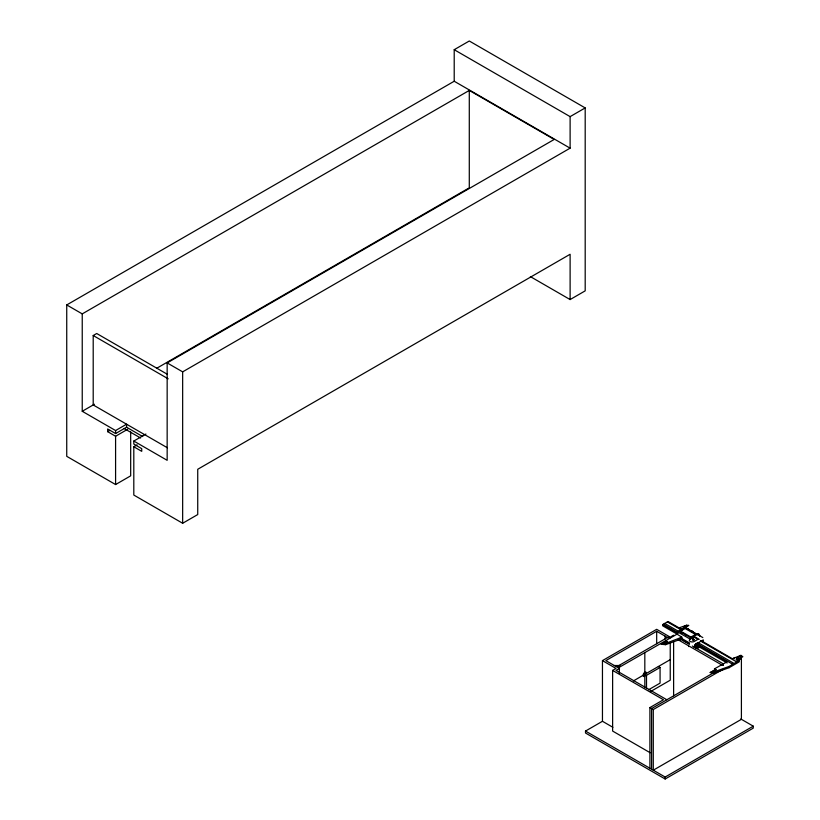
<?xml version="1.0" encoding="UTF-8"?>
<svg xmlns="http://www.w3.org/2000/svg" width="820" height="820" viewBox="0 0 820 820"><rect width="100%" height="100%" fill="white"/><g stroke="black" fill="none" stroke-linecap="round" stroke-linejoin="round"><path stroke-width="1.23" d="M692.633 640L693.166 638.964C696.467 640.02 689.907 640.174 694.243 639.59M695.401 644.212L696.651 643.505A1.773 1.025 0 0 1 698.824 644.766L697.564 645.483A1.773 1.025 0 0 1 695.391 644.223M695.401 646.345L696.221 645.74M695.852 644.561L694.909 644.725L694.909 647.062A3.803 2.193 0 0 1 694.12 647.41M680.989 630.682L680.989 631.349L690.184 636.648A1.056 0.615 0 0 0 691.68 636.648L694.519 635.008A1.363 0.789 0 0 0 694.519 633.891L685.11 628.53L680.989 630.928M130.677 431.812L130.677 475.846L115.589 484.548L66.738 456.34L66.738 304.938L454.208 81.242L454.208 49.702L469.286 41L585.193 107.922L585.193 290.854L570.115 299.566L530.376 276.617M66.738 304.938L82.236 313.886L469.286 90.425L554.207 139.451L167.157 362.911L167.157 460.307L133.803 441.047L133.803 444.071L141.737 448.653L141.737 451.338L133.803 446.756L133.803 495.054L182.655 523.262L197.733 514.56L197.733 469.276L570.115 254.272L570.115 299.566M167.372 447.761L93.203 404.947L93.203 335.523L96.719 333.504L167.3 374.258M454.208 49.702L570.115 116.624L585.193 107.922M82.236 313.886L82.236 411.281L94.433 404.239M156.538 368.375L469.286 187.821L469.286 90.425M167.157 362.911L182.655 371.86L570.115 148.164L570.115 116.624M142.741 436.568L126.567 427.22L115.589 433.554L107.656 428.973L107.656 431.658L109.859 430.387M82.236 411.281L115.589 430.541L126.608 424.176L126.567 427.22M107.656 431.658L115.589 436.24L127.705 429.249M133.803 441.047L145.909 434.057M133.803 446.756L137.104 444.84M676.992 634.075L662.724 625.834L662.724 624.594L668.054 621.509L682.312 629.739M740.747 718.945L753.262 726.171L753.262 728.129L665.153 779L585.511 733.018L585.511 731.061L602.454 721.282L602.454 660.623L656.676 629.319L670.237 637.15L673.62 635.192M668.146 637.899L656.676 631.277L605.847 660.623L619.397 668.454L616.015 670.411L666.845 699.757M682.035 628.94L688.656 625.434L686.596 625.24L679.749 627.618L679.749 628.612M702.812 637.57L685.12 627.361L677.453 631.789L689.764 638.893L697.43 634.219A1.64 0.953 60 0 1 698.66 633.973A1.64 0.953 60 0 1 699.675 635.879M650.198 752.76L612.622 731.061L612.622 670.411L616.015 668.454L602.454 660.623M670.237 637.868L668.536 636.884L617.706 666.229L619.397 667.213L677.269 634.014M677.238 634.27L681.82 637.16L681.82 639.497L689.528 643.946M680.18 639.405L665.614 644.684L661.289 644.274L667.131 641.445L665.584 640.543L665.584 641.793M661.289 644.274L667.131 641.445M663.944 643.28L665.614 643.444L681.82 637.212M690.194 639.118L693.833 636.966L697.881 639.354L694.243 641.455A2.87 1.65 0 0 1 690.194 641.455A2.87 1.65 0 0 1 690.194 639.118L693.833 636.966M696.282 643.925L703.304 639.877L703.304 642.214M633.419 680.907L643.126 675.301M644.817 687.57L644.817 674.327L670.237 659.649M644.817 674.327L646.508 675.301L660.069 667.48L660.069 683.132L648.599 689.753M697.379 647.492L698.599 646.795L698.599 645.453L697.379 646.15L697.379 647.492L694.909 646.068M650.342 691.68L670.237 680.19L670.237 642.706M736.36 660.305L736.36 659.054L739.127 660.653L739.127 661.894L729.093 667.685L714.527 672.964L710.202 672.554L714.497 670.073L714.497 668.833L727.155 661.74L695.668 643.608M740.931 656.605L740.931 655.354L736.565 657.876L737.477 659.659L742.858 656.728L740.931 655.354L732.362 658.737L700.957 640.512M649.901 768.237L649.901 707.588L663.452 699.757L612.622 670.411M710.202 672.554L716.044 669.725L714.497 668.833M736.36 659.054L737.477 658.409L737.477 659.659M715.47 671.682L651.592 708.562L651.592 769.221M649.901 707.588L653.284 709.546L722.789 669.417M738.113 660.572L741.403 658.675L741.403 719.324L653.284 770.195L653.284 709.546M712.857 671.57L714.527 671.723L729.093 666.445L739.127 660.653M585.511 731.061L665.153 777.042L753.262 726.171M688.656 625.434L686.596 626.234L686.596 625.24L683.193 627.023L684.269 627.649M714.497 670.073L716.044 669.725M614.313 665.522L619.961 665.522M725.433 660.746L725.433 661.986L727.155 662.98M725.433 661.986L697.861 646.119M685.889 635.51C685.52 636.299 686.197 634.823 685.838 635.613M454.208 81.242L570.115 148.164M739.701 657.691L741.403 658.675M683.46 626.88L684.803 627.659M736.565 657.876L737.477 658.409M693.833 636.299L699.214 639.354M667.367 621.909L681.697 630.18M700.434 640.994L736.801 661.996M693.095 639.098L694.243 639.692M693.73 639.784L693.166 638.964M664.743 623.425L679.073 631.697M697.81 642.511L734.177 663.513M663.359 624.215L677.689 632.486M696.426 643.31L732.793 664.303M662.724 624.594L678.089 633.47M681.82 638.503L689.528 642.962M680.251 639.016L689.097 644.12M692.408 646.037L723.353 663.903L723.404 665.143M678.037 639.702L722.246 665.225M93.203 335.523L168.202 378.83M658.368 666.496L660.069 667.48M124.117 428.501L140.62 438.023M602.454 721.282L612.878 727.299M737.826 657.148L738.902 659.014M734.084 657.742L734.084 658.983M729.093 666.445L729.093 667.685M723.117 663.862L723.117 665.102M714.527 671.723L714.527 672.964M696.621 643.515L696.621 644.305M691.68 636.648L691.68 636.894A1.056 0.615 0 0 1 690.184 636.894L690.184 636.648M680.18 638.155L680.18 640.441M673.62 642.255L673.62 695.842M665.614 643.444L665.614 644.684M665.153 636.166L665.153 639.108M665.153 777.042L665.153 779M656.676 631.277L656.676 643.731M646.508 675.301L646.508 688.544M644.817 652.535L644.817 672.369M619.397 667.213L619.397 673.261M182.655 371.86L182.655 523.262M115.589 430.541L115.589 433.554M115.589 436.24L115.589 484.548M644.182 675.957A1.794 1.035 -60 0 1 643.587 675.413M643.587 674.655A1.794 1.035 -60 0 1 645.719 672.769M644.817 676.285A2.398 1.384 -60 0 1 643.126 675.465A2.398 1.384 -60 0 1 644.52 672.564A2.398 1.384 -60 0 1 646.457 672.871M697.953 634.034A1.312 0.758 60 0 1 699.07 634.495A1.312 0.758 60 0 1 699.511 635.961M697.471 634.475A1.64 0.953 60 0 1 698.056 634.977M695.206 635.397A2.327 1.343 0 0 0 695.206 633.501L686.043 628.222A1.527 0.881 0 0 0 683.89 628.222L680.313 630.283A1.783 1.035 0 0 0 680.313 631.748L689.507 637.037A2.019 1.168 0 0 0 692.367 637.037M688.923 646.601A3.803 2.193 0 0 1 688.544 646.068M698.373 644.571A1.773 1.025 0 0 1 698.824 645.566L697.564 646.283A1.773 1.025 0 0 1 695.391 645.022M698.824 646.375A1.773 1.025 0 0 1 698.824 646.898L697.564 647.626A1.773 1.025 0 0 1 695.391 646.365M698.373 646.703A1.773 1.025 0 0 1 698.824 647.697L697.564 648.415A1.773 1.025 0 0 1 695.391 647.154M680.631 632.415L681.707 633.276L680.631 632.415M687.457 628.468L688.554 629.053L687.519 628.448M687.457 628.714L688.554 629.299L687.519 628.704M692.172 631.195L693.279 632.025L692.172 631.195"/></g></svg>
